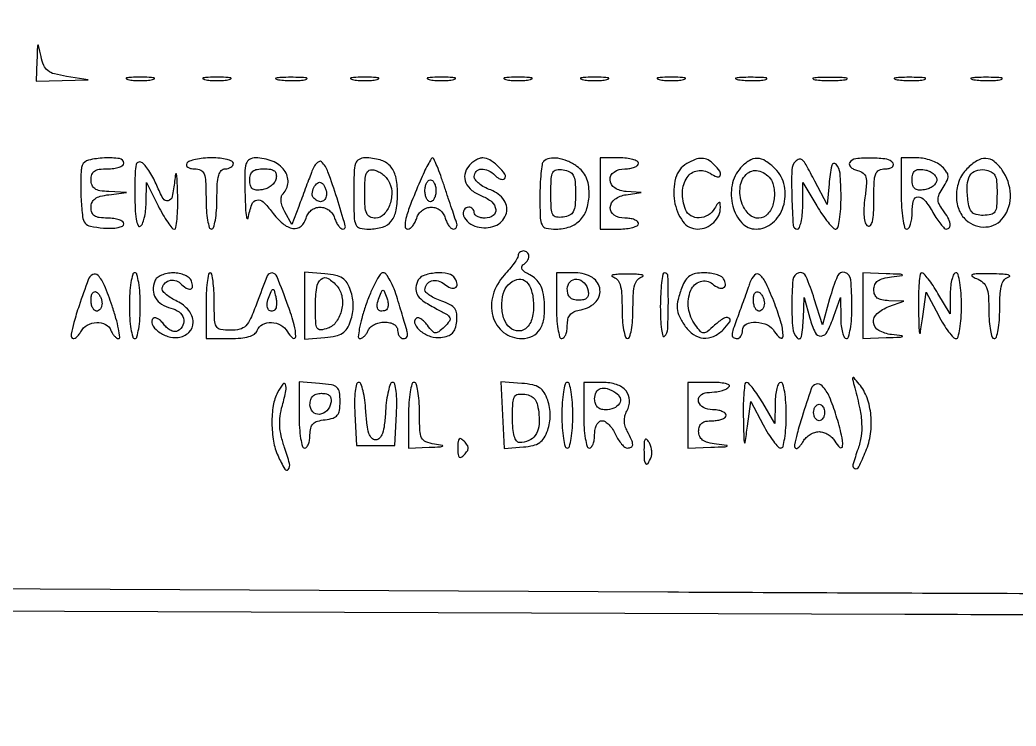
# Model space of a CAD drawing. Header units: millimetres. Extents: x 357084 to 357504, y 509210 to 509507.
# Drawn here: x 357192.44 to 357206.11, y 509429.66 to 509439.34 of the extents above; entities that cross this region are included whole.
import ezdxf

# ---------------------------------------------------------------- set-up
doc = ezdxf.new("R2010")
doc.units = ezdxf.units.MM

msp = doc.modelspace()

# ---------------------------------------------------------------- linework, layer by layer
for points in [[(357195.92, 509476.145), (357195.746, 509475.999, 0.084536), (357195.577, 509475.799, 0.134286), (357195.518, 509475.583, 0.129644), (357195.576, 509475.363, 0.07608), (357195.746, 509475.147, -0.033131), (357195.86, 509475.026, -0.069335), (357195.926, 509474.917, -0.069397), (357195.961, 509474.793, -0.033242), (357195.972, 509474.628), (357195.972, 509474.321), (357193.231, 509474.321), (357190.489, 509474.321), (357190.49, 509452.781), (357190.491, 509431.241), (357204.583, 509431.191, 0.000121), (357210.372, 509431.172, 0.000124), (357216.112, 509431.155, 0.00012), (357221.093, 509431.144, 0.000523), (357224.041, 509431.141), (357229.406, 509431.141)], [(357229.089, 509431.441), (357220.472, 509431.441, -0.000434), (357216.42, 509431.445, -0.000217), (357211.294, 509431.456, -0.000215), (357205.988, 509431.472, -0.000318), (357201.33, 509431.491), (357190.806, 509431.541), (357190.801, 509442.624, 0.000338), (357190.795, 509447.608, 0.000211), (357190.782, 509453.446, 0.000212), (357190.764, 509459.2, 0.000386)]]:
    msp.add_lwpolyline(points, format="xyb")
for points in [[(357192.676, 509438.782), (357192.668, 509438.5), (357193.024, 509438.511), (357193.381, 509438.521), (357193.081, 509438.567, -0.024462), (357192.916, 509438.6, -0.103591), (357192.826, 509438.645, -0.12875), (357192.771, 509438.716, -0.046885), (357192.733, 509438.838, 0.001805), (357192.7, 509438.991, 0.591189), (357192.691, 509438.994, 0.190728), (357192.683, 509438.976, 0.000976)], [(357193.925, 509438.522, 0.029693), (357194.002, 509438.512, 0.017887), (357194.094, 509438.509, 0.017887), (357194.186, 509438.512, 0.029693), (357194.263, 509438.522, 0.142433), (357194.287, 509438.534, 0.611425), (357194.283, 509438.545, 0.039503), (357194.215, 509438.553, 0.008087), (357194.094, 509438.555, 0.008087), (357193.973, 509438.553, 0.039503), (357193.905, 509438.545, 0.611425), (357193.902, 509438.534, 0.142433)], [(357194.977, 509438.522, 0.029693), (357195.054, 509438.512, 0.017887), (357195.146, 509438.509, 0.017887), (357195.238, 509438.512, 0.029693), (357195.315, 509438.522, 0.142433), (357195.338, 509438.534, 0.611425), (357195.335, 509438.545, 0.039503), (357195.267, 509438.553, 0.008087), (357195.146, 509438.555, 0.008087), (357195.025, 509438.553, 0.039503), (357194.957, 509438.545, 0.611425), (357194.953, 509438.534, 0.142433)], [(357195.992, 509438.521, 0.022548), (357196.083, 509438.512, 0.015659), (357196.188, 509438.509, 0.015827), (357196.288, 509438.512, 0.031163), (357196.367, 509438.522, 0.248898), (357196.381, 509438.534, 0.49082), (357196.375, 509438.545, 0.030832), (357196.294, 509438.552, 0.00738), (357196.16, 509438.554, 0.006817), (357196.025, 509438.551, 0.040183), (357195.955, 509438.544, 0.720633), (357195.954, 509438.533, 0.075924)], [(357197.004, 509438.522, 0.029693), (357197.081, 509438.512, 0.017887), (357197.173, 509438.509, 0.017887), (357197.265, 509438.512, 0.029693), (357197.342, 509438.522, 0.142433), (357197.366, 509438.534, 0.611425), (357197.362, 509438.545, 0.039503), (357197.294, 509438.553, 0.008087), (357197.173, 509438.555, 0.008087), (357197.052, 509438.553, 0.039503), (357196.984, 509438.545, 0.611425), (357196.981, 509438.534, 0.142433)], [(357198.056, 509438.522, 0.029693), (357198.133, 509438.512, 0.017887), (357198.225, 509438.509, 0.017887), (357198.317, 509438.512, 0.029693), (357198.394, 509438.522, 0.142433), (357198.417, 509438.534, 0.611425), (357198.414, 509438.545, 0.039503), (357198.346, 509438.553, 0.008087), (357198.225, 509438.555, 0.008087), (357198.104, 509438.553, 0.039503), (357198.036, 509438.545, 0.611425), (357198.032, 509438.534, 0.142433)], [(357199.107, 509438.522, 0.029693), (357199.184, 509438.512, 0.017887), (357199.276, 509438.509, 0.017887), (357199.368, 509438.512, 0.029693), (357199.445, 509438.522, 0.142433), (357199.468, 509438.534, 0.611425), (357199.465, 509438.545, 0.039503), (357199.397, 509438.553, 0.008087), (357199.276, 509438.555, 0.008087), (357199.155, 509438.553, 0.039503), (357199.087, 509438.545, 0.611425), (357199.084, 509438.534, 0.142433)], [(357200.158, 509438.522, 0.029693), (357200.235, 509438.512, 0.017887), (357200.327, 509438.509, 0.017887), (357200.419, 509438.512, 0.029693), (357200.496, 509438.522, 0.142433), (357200.52, 509438.534, 0.611425), (357200.516, 509438.545, 0.039503), (357200.448, 509438.553, 0.008087), (357200.327, 509438.555, 0.008087), (357200.206, 509438.553, 0.039503), (357200.138, 509438.545, 0.611425), (357200.135, 509438.534, 0.142433)], [(357201.21, 509438.522, 0.029693), (357201.287, 509438.512, 0.017887), (357201.379, 509438.509, 0.017887), (357201.471, 509438.512, 0.029693), (357201.548, 509438.522, 0.142433), (357201.571, 509438.534, 0.611425), (357201.568, 509438.545, 0.039503), (357201.5, 509438.553, 0.008087), (357201.379, 509438.555, 0.008087), (357201.258, 509438.553, 0.039503), (357201.19, 509438.545, 0.611425), (357201.186, 509438.534, 0.142433)], [(357202.3, 509438.521, 0.022548), (357202.391, 509438.512, 0.015659), (357202.496, 509438.509, 0.015827), (357202.596, 509438.512, 0.031163), (357202.675, 509438.522, 0.248898), (357202.69, 509438.534, 0.49082), (357202.683, 509438.545, 0.030832), (357202.603, 509438.552, 0.00738), (357202.468, 509438.554, 0.006817), (357202.333, 509438.551, 0.040183), (357202.263, 509438.544, 0.720633), (357202.262, 509438.533, 0.075924)], [(357203.35, 509438.521, 0.023547), (357203.444, 509438.512, 0.014044), (357203.556, 509438.508, 0.014044), (357203.669, 509438.512, 0.023547), (357203.763, 509438.521, 0.124239), (357203.79, 509438.533, 0.664672), (357203.787, 509438.543, 0.03126), (357203.704, 509438.551, 0.006336), (357203.556, 509438.553, 0.006336), (357203.408, 509438.551, 0.03126), (357203.325, 509438.543, 0.664672), (357203.323, 509438.533, 0.124239)], [(357204.477, 509438.521, 0.022548), (357204.569, 509438.512, 0.015659), (357204.673, 509438.509, 0.015827), (357204.774, 509438.512, 0.031163), (357204.853, 509438.522, 0.248898), (357204.867, 509438.534, 0.49082), (357204.861, 509438.545, 0.030832), (357204.78, 509438.552, 0.00738), (357204.645, 509438.554, 0.006817), (357204.511, 509438.551, 0.040183), (357204.441, 509438.544, 0.720633), (357204.44, 509438.533, 0.075924)], [(357205.529, 509438.521, 0.022548), (357205.62, 509438.512, 0.015659), (357205.725, 509438.509, 0.015827), (357205.825, 509438.512, 0.031163), (357205.904, 509438.522, 0.248898), (357205.919, 509438.534, 0.49082), (357205.913, 509438.545, 0.030832), (357205.832, 509438.552, 0.00738), (357205.697, 509438.554, 0.006817), (357205.562, 509438.551, 0.040183), (357205.492, 509438.544, 0.720633), (357205.491, 509438.533, 0.075924)], [(357193.299, 509437.345, 0.070665), (357193.285, 509437.284, 0.012314), (357193.278, 509437.165, 0.013157), (357193.277, 509437.024, 0.011459), (357193.283, 509436.876, 0.012283), (357193.303, 509436.64, 0.138837), (357193.339, 509436.554, 0.183182), (357193.41, 509436.51, 0.024776), (357193.588, 509436.487, 0.024401), (357193.699, 509436.483, 0.045629), (357193.789, 509436.493, 0.063099), (357193.85, 509436.513, 0.287917), (357193.869, 509436.543, 0.245934), (357193.853, 509436.574, 0.066712), (357193.803, 509436.599, 0.051413), (357193.73, 509436.617, 0.033582), (357193.644, 509436.623, -0.030909), (357193.532, 509436.63, -0.112886), (357193.466, 509436.654, -0.16354), (357193.431, 509436.698, -0.087507), (357193.419, 509436.768, -0.100783), (357193.433, 509436.838, -0.1371), (357193.473, 509436.888, -0.094495), (357193.546, 509436.922, -0.030931), (357193.663, 509436.944), (357193.907, 509436.974), (357193.663, 509436.986, -0.028006), (357193.54, 509436.999, -0.10675), (357193.469, 509437.027, -0.159285), (357193.432, 509437.075, -0.088322), (357193.419, 509437.148, -0.081208), (357193.431, 509437.222, -0.166173), (357193.465, 509437.267, -0.116834), (357193.531, 509437.292, -0.030703), (357193.644, 509437.299, 0.031626), (357193.73, 509437.304, 0.048861), (357193.803, 509437.321, 0.06271), (357193.853, 509437.345, 0.254951), (357193.869, 509437.374, 0.376772), (357193.811, 509437.439, 0.044813), (357193.601, 509437.448, 0.042719), (357193.383, 509437.418, 0.251082)], [(357194.019, 509436.965, 0.010888), (357194.024, 509436.756, 0.029985), (357194.039, 509436.608, 0.048979), (357194.063, 509436.521, 0.472357), (357194.094, 509436.51, 0.162631), (357194.124, 509436.545, 0.032685), (357194.149, 509436.624, 0.031389), (357194.167, 509436.724, 0.024838), (357194.174, 509436.834), (357194.179, 509437.111), (357194.339, 509436.792, 0.014092), (357194.405, 509436.669, 0.020744), (357194.47, 509436.566, 0.016822), (357194.528, 509436.488, 0.228523), (357194.56, 509436.472, 0.367797), (357194.583, 509436.492, 0.01495), (357194.599, 509436.61, 0.019978), (357194.608, 509436.762, 0.012056), (357194.607, 509436.942, 0.00331), (357194.6, 509437.15, 0.045124), (357194.591, 509437.225, 0.816098), (357194.579, 509437.225, 0.019739), (357194.565, 509437.13, -0.025183), (357194.532, 509436.918, -0.290248), (357194.476, 509436.86, -0.336004), (357194.408, 509436.89, -0.02936), (357194.321, 509437.071, 0.023018), (357194.278, 509437.162, 0.020408), (357194.225, 509437.254, 0.020908), (357194.17, 509437.332, 0.057081), (357194.124, 509437.38, 0.237633), (357194.073, 509437.392, 0.277688), (357194.039, 509437.358, 0.055684), (357194.023, 509437.24, 0.006084)], [(357194.733, 509437.374, 0.202618), (357194.728, 509437.345, 0.181468), (357194.745, 509437.321, 0.104212), (357194.785, 509437.304, 0.047867), (357194.841, 509437.299, -0.110639), (357194.923, 509437.28, -0.195385), (357194.97, 509437.23, -0.080115), (357194.991, 509437.124, -0.00961), (357194.996, 509436.885, 0.017105), (357195.001, 509436.727, 0.027868), (357195.018, 509436.594, 0.026982), (357195.041, 509436.494, 0.332234), (357195.071, 509436.472, 0.332234), (357195.1, 509436.494, 0.026982), (357195.124, 509436.594, 0.027868), (357195.14, 509436.727, 0.017105), (357195.146, 509436.885, -0.01212), (357195.151, 509437.092, -0.054498), (357195.17, 509437.211, -0.118311), (357195.205, 509437.275, -0.211442), (357195.258, 509437.299, 0.064853), (357195.301, 509437.304, 0.082425), (357195.338, 509437.321, 0.098894), (357195.362, 509437.345, 0.148195), (357195.371, 509437.374, 0.293924), (357195.352, 509437.403, 0.044731), (357195.284, 509437.427, 0.038191), (357195.188, 509437.443, 0.023957), (357195.075, 509437.449, 0.023552), (357194.958, 509437.443, 0.030444), (357194.852, 509437.427, 0.031293), (357194.769, 509437.403, 0.17067)], [(357195.531, 509436.942, 0.00664), (357195.538, 509436.758, 0.022499), (357195.549, 509436.639, 0.208217), (357195.562, 509436.617, 0.548328), (357195.575, 509436.623, -0.038), (357195.624, 509436.809, -0.254003), (357195.691, 509436.871, -0.261177), (357195.779, 509436.847, -0.039687), (357195.903, 509436.705, 0.054853), (357196.048, 509436.548, 0.135783), (357196.188, 509436.482, 0.222582), (357196.299, 509436.511, 0.154745), (357196.369, 509436.623, -0.081569), (357196.396, 509436.682, -0.081232), (357196.44, 509436.731, -0.081881), (357196.497, 509436.762, -0.084816), (357196.56, 509436.773, -0.087347), (357196.623, 509436.762, -0.07414), (357196.683, 509436.73, -0.073283), (357196.731, 509436.681, -0.081765), (357196.76, 509436.623, 0.037418), (357196.783, 509436.565, 0.047757), (357196.813, 509436.517, 0.055735), (357196.845, 509436.483, 0.176879), (357196.874, 509436.472, 0.498766), (357196.907, 509436.517, 0.006779), (357196.793, 509436.895, 0.011316), (357196.669, 509437.258, 0.10872), (357196.582, 509437.395, 0.292248), (357196.552, 509437.401, 0.115318), (357196.515, 509437.377, 0.066837), (357196.475, 509437.323, 0.034375), (357196.441, 509437.246, -0.000555), (357196.404, 509437.148, -0.000282), (357196.358, 509437.024, -0.00028), (357196.31, 509436.896, -0.00042), (357196.268, 509436.784), (357196.173, 509436.533), (357196.077, 509436.709, -0.037016), (357196.042, 509436.787, -0.061409), (357196.026, 509436.857, -0.079017), (357196.03, 509436.915, -0.14144), (357196.052, 509436.957, 0.182773), (357196.121, 509437.113, 0.177982), (357196.07, 509437.278, 0.134094), (357195.905, 509437.404, 0.096625), (357195.676, 509437.449, 0.126767), (357195.593, 509437.427, 0.199585), (357195.547, 509437.37, 0.068226), (357195.529, 509437.246, 0.006532)], [(357197.023, 509436.961, 0.005977), (357197.027, 509436.64, 0.096003), (357197.05, 509436.535, 0.237989), (357197.107, 509436.487, 0.057433), (357197.233, 509436.472, 0.074811), (357197.418, 509436.5, 0.153578), (357197.538, 509436.583, 0.124683), (357197.604, 509436.732, 0.041621), (357197.624, 509436.973, 0.057824), (357197.598, 509437.192, 0.131168), (357197.52, 509437.338, 0.138198), (357197.383, 509437.421, 0.067289), (357197.178, 509437.449, 0.124953), (357197.095, 509437.427, 0.193837), (357197.048, 509437.371, 0.069804), (357197.027, 509437.25, 0.007237)], [(357197.932, 509437.13, 0.006967), (357197.801, 509436.81, 0.031417), (357197.739, 509436.619, 0.06929), (357197.726, 509436.509, 0.406716), (357197.764, 509436.472, 0.162178), (357197.796, 509436.483, 0.060682), (357197.831, 509436.517, 0.051981), (357197.863, 509436.565, 0.042572), (357197.887, 509436.623, -0.081765), (357197.916, 509436.681, -0.073283), (357197.964, 509436.73, -0.07414), (357198.024, 509436.762, -0.087347), (357198.087, 509436.773, -0.084816), (357198.15, 509436.762, -0.081881), (357198.207, 509436.731, -0.081232), (357198.251, 509436.682, -0.081569), (357198.278, 509436.623, 0.043617), (357198.299, 509436.565, 0.054461), (357198.328, 509436.517, 0.064564), (357198.36, 509436.483, 0.167833), (357198.392, 509436.472, 0.144368), (357198.417, 509436.48, 0.150349), (357198.434, 509436.5, 0.11793), (357198.439, 509436.53, 0.071212), (357198.431, 509436.566, -0.006425), (357198.411, 509436.624, -0.000812), (357198.369, 509436.748, -0.000953), (357198.319, 509436.897, -0.000792), (357198.267, 509437.054, 0.007326), (357198.215, 509437.206, 0.011708), (357198.166, 509437.333, 0.005617), (357198.121, 509437.437, 0.296933), (357198.103, 509437.449, 0.268715), (357198.085, 509437.438, 0.007322), (357198.039, 509437.355, 0.01326), (357197.987, 509437.252, 0.008468)], [(357198.601, 509437.337, 0.125206), (357198.547, 509437.223, 0.155088), (357198.56, 509437.107, 0.12651), (357198.643, 509437.003, 0.070906), (357198.786, 509436.924, -0.090587), (357198.916, 509436.845, -0.180878), (357198.971, 509436.741, -0.277781), (357198.935, 509436.657, -0.155573), (357198.825, 509436.623, -0.048028), (357198.768, 509436.628, -0.068025), (357198.719, 509436.645, -0.088204), (357198.687, 509436.669, -0.191087), (357198.675, 509436.698, 0.099038), (357198.669, 509436.726, 0.097945), (357198.653, 509436.751, 0.097945), (357198.629, 509436.767, 0.099038), (357198.6, 509436.773, 0.269354), (357198.535, 509436.735, 0.23334), (357198.53, 509436.655, 0.123368), (357198.602, 509436.559, 0.109258), (357198.714, 509436.503, 0.150875), (357198.958, 509436.516, 0.219513), (357199.108, 509436.666, 0.239214), (357199.085, 509436.866, 0.163826), (357198.901, 509437.009, -0.038986), (357198.814, 509437.047, -0.048318), (357198.741, 509437.096, -0.055992), (357198.691, 509437.147, -0.167193), (357198.675, 509437.193, -0.192125), (357198.703, 509437.263, -0.190705), (357198.772, 509437.295, -0.129496), (357198.867, 509437.276, -0.082199), (357198.959, 509437.21, 0.045723), (357198.996, 509437.179, 0.065644), (357199.035, 509437.159, 0.085674), (357199.068, 509437.154, 0.198541), (357199.091, 509437.163, 0.361358), (357199.096, 509437.224, 0.051691), (357199.008, 509437.328, 0.049467), (357198.89, 509437.42, 0.142166), (357198.792, 509437.449, 0.089557), (357198.747, 509437.441, 0.043118), (357198.695, 509437.416, 0.040905), (357198.644, 509437.38, 0.046259)], [(357199.626, 509437.399, 0.161051), (357199.607, 509437.359, 0.011119), (357199.591, 509437.235, 0.014928), (357199.58, 509437.082, 0.010625), (357199.576, 509436.911, 0.007185), (357199.58, 509436.624, 0.10957), (357199.605, 509436.529, 0.234203), (357199.663, 509436.485, 0.046356), (357199.796, 509436.472, 0.085219), (357199.989, 509436.505, 0.120719), (357200.133, 509436.6, 0.115196), (357200.222, 509436.755, 0.072986), (357200.252, 509436.962, 0.040604), (357200.242, 509437.083, 0.065421), (357200.212, 509437.182, 0.072017), (357200.161, 509437.264, 0.062224), (357200.085, 509437.332, 0.050256), (357199.954, 509437.405, 0.066479), (357199.822, 509437.443, 0.080936), (357199.708, 509437.441, 0.152923)], [(357200.402, 509436.961), (357200.402, 509436.472), (357200.665, 509436.472, 0.027026), (357200.766, 509436.478, 0.042582), (357200.851, 509436.495, 0.052312), (357200.911, 509436.519, 0.277684), (357200.928, 509436.548, 0.226478), (357200.914, 509436.576, 0.074992), (357200.873, 509436.601, 0.057076), (357200.812, 509436.617, 0.038131), (357200.74, 509436.623, -0.140518), (357200.595, 509436.664, -0.27425), (357200.542, 509436.768, -0.22705), (357200.605, 509436.882, -0.117815), (357200.759, 509436.944), (357200.966, 509436.976), (357200.759, 509436.987, -0.129317), (357200.604, 509437.037, -0.239895), (357200.538, 509437.148, -0.271961), (357200.593, 509437.255, -0.143169), (357200.74, 509437.299, 0.038131), (357200.812, 509437.304, 0.057076), (357200.873, 509437.321, 0.074992), (357200.914, 509437.345, 0.226478), (357200.928, 509437.374, 0.277684), (357200.911, 509437.403, 0.052312), (357200.851, 509437.427, 0.042582), (357200.766, 509437.443, 0.027026), (357200.665, 509437.449), (357200.402, 509437.449)], [(357201.591, 509437.371, 0.197877), (357201.438, 509437.17, 0.107006), (357201.422, 509436.854, 0.115225), (357201.538, 509436.576, 0.241194), (357201.741, 509436.472, 0.099509), (357201.857, 509436.496, 0.091353), (357201.96, 509436.563, 0.094085), (357202.029, 509436.66, 0.114002), (357202.052, 509436.769, 0.02108), (357202.049, 509436.829, 0.439142), (357202.036, 509436.838, 0.207524), (357202.016, 509436.825, 0.009158), (357201.973, 509436.754, -0.126242), (357201.883, 509436.663, -0.128048), (357201.761, 509436.627, -0.142699), (357201.646, 509436.656, -0.168845), (357201.574, 509436.741, -0.095375), (357201.532, 509436.981, -0.146493), (357201.595, 509437.181, -0.206219), (357201.737, 509437.272, -0.181916), (357201.91, 509437.237, 0.051478), (357202.008, 509437.189, 0.395186), (357202.05, 509437.208, 0.26776), (357202.044, 509437.265, 0.039226), (357201.964, 509437.359, 0.071261), (357201.883, 509437.42, 0.11752), (357201.801, 509437.442, 0.099518), (357201.707, 509437.426, 0.041109)], [(357202.329, 509437.311, 0.138885), (357202.212, 509437.076, 0.108198), (357202.221, 509436.788, 0.123793), (357202.345, 509436.559, 0.210679), (357202.541, 509436.472, 0.18079), (357202.768, 509436.557, 0.137236), (357202.915, 509436.781, 0.127256), (357202.931, 509437.063, 0.148304), (357202.805, 509437.299, 0.052883), (357202.673, 509437.405, 0.137629), (357202.557, 509437.441, 0.149868), (357202.446, 509437.41, 0.066893)], [(357203.081, 509437.399, 0.193173), (357203.031, 509437.283, 0.012283), (357203.032, 509436.905, 0.009829), (357203.05, 509436.525, 0.394915), (357203.106, 509436.472, 0.303081), (357203.135, 509436.492, 0.04014), (357203.159, 509436.566, 0.03557), (357203.176, 509436.669, 0.022191), (357203.182, 509436.792), (357203.182, 509437.111), (357203.374, 509436.792, 0.015225), (357203.452, 509436.669, 0.021695), (357203.53, 509436.566, 0.01856), (357203.598, 509436.488, 0.205045), (357203.636, 509436.472, 0.345417), (357203.664, 509436.494, 0.02113), (357203.686, 509436.605, 0.024216), (357203.702, 509436.75, 0.014776), (357203.707, 509436.923, 0.019362), (357203.694, 509437.239, 0.175356), (357203.638, 509437.362, 0.600894), (357203.579, 509437.345, 0.030736), (357203.542, 509437.092), (357203.519, 509436.81), (357203.348, 509437.13, 0.004087), (357203.227, 509437.353, 0.069004), (357203.176, 509437.42, 0.282172), (357203.133, 509437.431, 0.118945)], [(357203.825, 509437.382, 0.216585), (357203.821, 509437.354, 0.124745), (357203.839, 509437.324, 0.082527), (357203.878, 509437.296, 0.047449), (357203.932, 509437.277, -0.089747), (357204.009, 509437.241, -0.173834), (357204.047, 509437.186, -0.088226), (357204.056, 509437.092, -0.01319), (357204.035, 509436.903, 0.019404), (357204.021, 509436.757, 0.039141), (357204.023, 509436.641, 0.051349), (357204.04, 509436.558, 0.180455), (357204.073, 509436.515, 0.376229), (357204.11, 509436.522, 0.115324), (357204.137, 509436.577, 0.044879), (357204.153, 509436.692, 0.01158), (357204.157, 509436.881, -0.009435), (357204.162, 509437.123, -0.079413), (357204.183, 509437.229, -0.19537), (357204.229, 509437.28, -0.111537), (357204.312, 509437.299, 0.047867), (357204.368, 509437.304, 0.104212), (357204.407, 509437.321, 0.181468), (357204.424, 509437.345, 0.202618), (357204.42, 509437.374, 0.221556), (357204.334, 509437.43, 0.032699), (357204.122, 509437.447, 0.03252), (357203.909, 509437.436, 0.229276)], [(357204.533, 509436.961, 0.013867), (357204.538, 509436.77, 0.024301), (357204.554, 509436.613, 0.022017), (357204.578, 509436.496, 0.345347), (357204.608, 509436.472, 0.254951), (357204.637, 509436.488, 0.06271), (357204.661, 509436.539, 0.048861), (357204.677, 509436.611, 0.031626), (357204.683, 509436.698, -0.056221), (357204.702, 509436.864, -0.349378), (357204.764, 509436.914, -0.232793), (357204.854, 509436.87, -0.035077), (357204.968, 509436.698, 0.01755), (357205.021, 509436.612, 0.024503), (357205.075, 509436.539, 0.02252), (357205.123, 509436.485, 0.199272), (357205.152, 509436.473, 0.252955), (357205.193, 509436.495, 0.194382), (357205.204, 509436.545, 0.0838), (357205.174, 509436.629, 0.029308), (357205.104, 509436.736, -0.039058), (357205.053, 509436.819, -0.12193), (357205.038, 509436.883, -0.112362), (357205.054, 509436.949, -0.030601), (357205.107, 509437.043, 0.027529), (357205.163, 509437.138, 0.130319), (357205.176, 509437.199, 0.146992), (357205.156, 509437.255, 0.03832), (357205.094, 509437.328, 0.072451), (357205.031, 509437.374, 0.038739), (357204.943, 509437.413, 0.03758), (357204.846, 509437.44, 0.047779), (357204.753, 509437.449), (357204.533, 509437.449)], [(357205.434, 509437.299, 0.103409), (357205.328, 509437.137, 0.088959), (357205.289, 509436.939, 0.092066), (357205.321, 509436.745, 0.122185), (357205.421, 509436.597, 0.201493), (357205.694, 509436.501, 0.224585), (357205.937, 509436.634, 0.170204), (357206.031, 509436.949, 0.141948), (357205.918, 509437.282, 0.071653), (357205.808, 509437.399, 0.161159), (357205.695, 509437.441, 0.148358), (357205.572, 509437.408, 0.05776)], [(357195.958, 509437.167, -0.107272), (357195.936, 509437.115, -0.069535), (357195.891, 509437.067, -0.065066), (357195.831, 509437.031, -0.069036), (357195.765, 509437.012, -0.046977), (357195.683, 509437.008, -0.155535), (357195.633, 509437.026, -0.169909), (357195.605, 509437.069, -0.058652), (357195.596, 509437.143, -0.070751), (357195.607, 509437.217, -0.153935), (357195.638, 509437.265, -0.127862), (357195.696, 509437.291, -0.042182), (357195.79, 509437.299, -0.035475), (357195.881, 509437.292, -0.131095), (357195.934, 509437.269, -0.187968), (357195.958, 509437.229, -0.088399)], [(357197.495, 509437.141, -0.129854), (357197.543, 509436.99, -0.092297), (357197.518, 509436.813, -0.103794), (357197.436, 509436.673, -0.211671), (357197.322, 509436.623, -0.106104), (357197.245, 509436.639, -0.186935), (357197.2, 509436.685, -0.088794), (357197.178, 509436.777, -0.013628), (357197.173, 509436.966, -0.013086), (357197.178, 509437.146, -0.079293), (357197.198, 509437.237, -0.196517), (357197.236, 509437.278, -0.156277), (357197.297, 509437.285, -0.06752), (357197.349, 509437.267, -0.040807), (357197.406, 509437.233, -0.040163), (357197.458, 509437.189, -0.055346)], [(357200.064, 509436.961, -0.019116), (357200.058, 509436.797, -0.101285), (357200.034, 509436.711, -0.164128), (357199.984, 509436.663, -0.074836), (357199.896, 509436.636, -0.071445), (357199.802, 509436.636, -0.241106), (357199.753, 509436.671, -0.10971), (357199.731, 509436.753, -0.010782), (357199.727, 509436.961, -0.010782), (357199.731, 509437.168, -0.10971), (357199.753, 509437.25, -0.241106), (357199.802, 509437.285, -0.071445), (357199.896, 509437.285, -0.074836), (357199.984, 509437.259, -0.164128), (357200.034, 509437.211, -0.101285), (357200.058, 509437.125, -0.019116)], [(357202.752, 509437.141, -0.081642), (357202.778, 509437.081, -0.039195), (357202.791, 509436.998, -0.037502), (357202.791, 509436.907, -0.043868), (357202.778, 509436.822, -0.121664), (357202.7, 509436.677, -0.209178), (357202.578, 509436.621, -0.197802), (357202.448, 509436.672, -0.110989), (357202.353, 509436.815, -0.122944), (357202.324, 509437.057, -0.19235), (357202.424, 509437.237, -0.259851), (357202.593, 509437.267, -0.170788)], [(357205.021, 509437.148, -0.139711), (357205.008, 509437.103, -0.08408), (357204.971, 509437.062, -0.072525), (357204.916, 509437.029, -0.062417), (357204.852, 509437.012, -0.046777), (357204.769, 509437.008, -0.159873), (357204.719, 509437.027, -0.16992), (357204.691, 509437.071, -0.054436), (357204.683, 509437.148, -0.054436), (357204.691, 509437.226, -0.16992), (357204.719, 509437.27, -0.159873), (357204.769, 509437.289, -0.046777), (357204.852, 509437.285, -0.062417), (357204.916, 509437.267, -0.072525), (357204.971, 509437.235, -0.08408), (357205.008, 509437.193, -0.139711)], [(357205.847, 509436.961, -0.016149), (357205.841, 509436.786, -0.124134), (357205.816, 509436.709, -0.201266), (357205.763, 509436.672, -0.05449), (357205.659, 509436.66, -0.052962), (357205.563, 509436.67, -0.144875), (357205.504, 509436.703, -0.129501), (357205.468, 509436.765, -0.038644), (357205.447, 509436.873, -0.038168), (357205.439, 509437.075, -0.11846), (357205.476, 509437.206, -0.183194), (357205.556, 509437.273, -0.119789), (357205.678, 509437.285, -0.0745), (357205.766, 509437.259, -0.164283), (357205.816, 509437.211, -0.101485), (357205.841, 509437.125, -0.019107)], [(357196.648, 509436.956, -0.10924), (357196.633, 509436.89, -0.197274), (357196.593, 509436.853, -0.1881), (357196.537, 509436.854, -0.099868), (357196.478, 509436.893, -0.210351), (357196.453, 509436.956, -0.101767), (357196.475, 509437.043, -0.122354), (357196.525, 509437.104, -0.305994), (357196.58, 509437.106, -0.096533), (357196.606, 509437.082, -0.052635), (357196.628, 509437.045, -0.049696), (357196.643, 509437.001, -0.055887)], [(357198.15, 509436.998, -0.048028), (357198.144, 509436.941, -0.068025), (357198.127, 509436.892, -0.088204), (357198.103, 509436.859, -0.191087), (357198.074, 509436.848, -0.191087), (357198.046, 509436.859, -0.088204), (357198.021, 509436.892, -0.068025), (357198.005, 509436.941, -0.048028), (357197.999, 509436.998, -0.048028), (357198.005, 509437.056, -0.068025), (357198.021, 509437.104, -0.088204), (357198.046, 509437.137, -0.191087), (357198.074, 509437.148, -0.191087), (357198.103, 509437.137, -0.088204), (357198.127, 509437.104, -0.068025), (357198.144, 509437.056, -0.048028)], [(357199.276, 509436.108, -0.137331), (357199.266, 509436.072, -0.016863), (357199.221, 509436.003, -0.018929), (357199.16, 509435.924, -0.014588), (357199.088, 509435.841, 0.115838), (357198.933, 509435.569, 0.139879), (357198.931, 509435.276, 0.16282), (357199.079, 509435.055, 0.165329), (357199.329, 509434.971, 0.116326), (357199.475, 509435.005, 0.139564), (357199.578, 509435.099, 0.107746), (357199.633, 509435.256, 0.051603), (357199.638, 509435.47, 0.031852), (357199.617, 509435.61, 0.070483), (357199.58, 509435.711, 0.085853), (357199.522, 509435.786, 0.069233), (357199.438, 509435.843, -0.032986), (357199.371, 509435.882, -0.095261), (357199.333, 509435.92, -0.198731), (357199.326, 509435.953, -0.210864), (357199.344, 509435.98, 0.101334), (357199.402, 509436.034, 0.145681), (357199.424, 509436.1, 0.211196), (357199.403, 509436.151, 0.195655), (357199.351, 509436.172, 0.084057), (357199.322, 509436.167, 0.093107), (357199.298, 509436.153, 0.100505), (357199.282, 509436.132, 0.116351)], [(357193.944, 509435.421, 0.015416), (357193.95, 509435.247, 0.025878), (357193.966, 509435.102, 0.024068), (357193.99, 509434.993, 0.339565), (357194.019, 509434.971, 0.339565), (357194.049, 509434.993, 0.024068), (357194.072, 509435.102, 0.025878), (357194.089, 509435.247, 0.015416), (357194.094, 509435.421, 0.015416), (357194.089, 509435.595, 0.025878), (357194.072, 509435.74, 0.024068), (357194.049, 509435.849, 0.339565), (357194.019, 509435.872, 0.339565), (357193.99, 509435.849, 0.024068), (357193.966, 509435.74, 0.025878), (357193.95, 509435.595, 0.015416)], [(357194.293, 509435.759, 0.097657), (357194.271, 509435.636, 0.1292), (357194.302, 509435.528, 0.120152), (357194.386, 509435.443, 0.077565), (357194.513, 509435.389, -0.097855), (357194.627, 509435.335, -0.160723), (357194.688, 509435.249, -0.191715), (357194.68, 509435.155, -0.140114), (357194.609, 509435.076, -0.157669), (357194.568, 509435.066, -0.087752), (357194.518, 509435.079, -0.07236), (357194.467, 509435.112, -0.057169), (357194.422, 509435.16, 0.038622), (357194.38, 509435.209, 0.062856), (357194.336, 509435.243, 0.089578), (357194.299, 509435.257, 0.245235), (357194.272, 509435.248, 0.317468), (357194.258, 509435.167, 0.118115), (357194.335, 509435.073, 0.084708), (357194.472, 509435, 0.108927), (357194.614, 509434.986, 0.164398), (357194.762, 509435.056, 0.210072), (357194.819, 509435.194, 0.166262), (357194.759, 509435.357, 0.11042), (357194.601, 509435.481, -0.024436), (357194.522, 509435.523, -0.032778), (357194.455, 509435.57, -0.034396), (357194.407, 509435.614, -0.191682), (357194.395, 509435.646, -0.169417), (357194.42, 509435.718, -0.143944), (357194.486, 509435.764, -0.135175), (357194.57, 509435.769, -0.144904), (357194.642, 509435.73, 0.047002), (357194.723, 509435.663, 0.198035), (357194.783, 509435.65, 0.360982), (357194.811, 509435.684, 0.092011), (357194.797, 509435.759, 0.133279), (357194.766, 509435.803, 0.06376), (357194.706, 509435.839, 0.055896), (357194.629, 509435.863, 0.049127), (357194.545, 509435.872, 0.049127), (357194.461, 509435.863, 0.055896), (357194.384, 509435.839, 0.06376), (357194.324, 509435.803, 0.133279)], [(357194.996, 509435.421), (357194.996, 509434.971), (357195.325, 509434.971, 0.021796), (357195.475, 509434.977, 0.051552), (357195.585, 509434.998, 0.0754), (357195.659, 509435.033, 0.153735), (357195.699, 509435.083, -0.184276), (357195.772, 509435.165, -0.13055), (357195.894, 509435.192, -0.11809), (357196.023, 509435.155, -0.137509), (357196.113, 509435.065, 0.098772), (357196.187, 509434.978, 0.61531), (357196.226, 509434.997, 0.076433), (357196.206, 509435.16, 0.019118), (357196.124, 509435.417, 0.005992), (357195.971, 509435.819, 0.282565), (357195.904, 509435.87, 0.331578), (357195.837, 509435.829, 0.007364), (357195.693, 509435.458, -0.014665), (357195.607, 509435.244, -0.088943), (357195.54, 509435.145, -0.142579), (357195.458, 509435.099, -0.059399), (357195.331, 509435.084, -0.041254), (357195.196, 509435.095, -0.226076), (357195.138, 509435.136, -0.120346), (357195.113, 509435.224, -0.008853), (357195.108, 509435.478, 0.01343), (357195.104, 509435.629, 0.022088), (357195.092, 509435.756, 0.017924), (357195.074, 509435.854, 0.353572), (357195.052, 509435.872, 0.361604), (357195.03, 509435.853, 0.014055), (357195.012, 509435.739, 0.019348), (357195, 509435.594, 0.011735)], [(357196.347, 509435.421), (357196.347, 509434.961), (357196.628, 509434.985, 0.029675), (357196.775, 509435.006, 0.094331), (357196.867, 509435.044, 0.112443), (357196.93, 509435.108, 0.052242), (357196.98, 509435.215, 0.042791), (357197.006, 509435.316, 0.041327), (357197.015, 509435.421, 0.041327), (357197.006, 509435.526, 0.042791), (357196.98, 509435.628, 0.052242), (357196.93, 509435.734, 0.112443), (357196.867, 509435.799, 0.094331), (357196.775, 509435.836, 0.029675), (357196.628, 509435.857), (357196.347, 509435.881)], [(357197.185, 509435.421, 0.013603), (357197.132, 509435.248, 0.02409), (357197.099, 509435.103, 0.02277), (357197.085, 509434.993, 0.438997), (357197.105, 509434.971, 0.130716), (357197.136, 509434.979, 0.06305), (357197.169, 509435.004, 0.056096), (357197.199, 509435.04, 0.052161), (357197.221, 509435.083, -0.119725), (357197.251, 509435.126, -0.065064), (357197.305, 509435.163, -0.059009), (357197.372, 509435.187, -0.058092), (357197.444, 509435.196, -0.05124), (357197.518, 509435.188, -0.089017), (357197.575, 509435.165, -0.115825), (357197.611, 509435.129, -0.138282), (357197.624, 509435.083, 0.069846), (357197.63, 509435.04, 0.085748), (357197.648, 509435.004, 0.100098), (357197.674, 509434.979, 0.138539), (357197.704, 509434.971, 0.12779), (357197.733, 509434.978, 0.138856), (357197.753, 509434.998, 0.119705), (357197.762, 509435.029, 0.081218), (357197.757, 509435.064, -0.000374), (357197.74, 509435.12, -0.000053), (357197.706, 509435.235, -0.000061), (357197.666, 509435.372, -0.000052), (357197.623, 509435.515, 0.021782), (357197.576, 509435.652, 0.031755), (357197.522, 509435.767, 0.03272), (357197.469, 509435.851, 0.238846), (357197.427, 509435.872, 0.251866), (357197.384, 509435.848, 0.022604), (357197.319, 509435.739, 0.025133), (357197.25, 509435.594, 0.016818)], [(357197.895, 509435.752, 0.093036), (357197.875, 509435.645, 0.155381), (357197.903, 509435.559, 0.095932), (357197.99, 509435.476, 0.022436), (357198.164, 509435.376, -0.012655), (357198.302, 509435.3, -0.161836), (357198.34, 509435.257, -0.268397), (357198.335, 509435.21, -0.036334), (357198.267, 509435.133, -0.023893), (357198.188, 509435.063, -0.194336), (357198.143, 509435.049, -0.191112), (357198.101, 509435.07, -0.023004), (357198.033, 509435.153, 0.036442), (357197.988, 509435.205, 0.05953), (357197.943, 509435.241, 0.084319), (357197.904, 509435.256, 0.254873), (357197.877, 509435.248, 0.317468), (357197.863, 509435.167, 0.118115), (357197.939, 509435.073, 0.084708), (357198.077, 509435, 0.108927), (357198.218, 509434.986, 0.053167), (357198.313, 509435.007, 0.116664), (357198.375, 509435.046, 0.11517), (357198.414, 509435.109, 0.051049), (357198.435, 509435.206, 0.052347), (357198.436, 509435.311, 0.137253), (357198.41, 509435.381, 0.116815), (357198.347, 509435.433, 0.03271), (357198.229, 509435.484, -0.027129), (357198.141, 509435.52, -0.037239), (357198.067, 509435.562, -0.041038), (357198.014, 509435.604, -0.206337), (357197.999, 509435.638, -0.157736), (357198.025, 509435.716, -0.1659), (357198.09, 509435.762, -0.140304), (357198.18, 509435.763, -0.106031), (357198.267, 509435.717, 0.0747), (357198.351, 509435.667, 0.218235), (357198.417, 509435.669, 0.315081), (357198.442, 509435.716, 0.110053), (357198.415, 509435.792, 0.206514), (357198.319, 509435.859, 0.069604), (357198.145, 509435.87, 0.069968), (357197.976, 509435.833, 0.215659)], [(357199.802, 509435.421, 0.015416), (357199.807, 509435.247, 0.025878), (357199.824, 509435.102, 0.024068), (357199.847, 509434.993, 0.339565), (357199.877, 509434.971, 0.221993), (357199.905, 509434.984, 0.076815), (357199.93, 509435.024, 0.058415), (357199.946, 509435.083, 0.039255), (357199.952, 509435.153, -0.054765), (357199.961, 509435.238, -0.111518), (357199.99, 509435.298, -0.12044), (357200.04, 509435.338, -0.070259), (357200.113, 509435.36, 0.143071), (357200.328, 509435.459, 0.240701), (357200.4, 509435.639, 0.235332), (357200.297, 509435.806, 0.139937), (357200.067, 509435.872), (357199.802, 509435.872)], [(357201.228, 509435.409, 0.010988), (357201.232, 509435.235, 0.021891), (357201.244, 509435.097, 0.026556), (357201.262, 509435.006, 0.585412), (357201.283, 509435, 0.186986), (357201.329, 509435.105, 0.010861), (357201.338, 509435.463, 0.008414), (357201.333, 509435.825, 0.404919), (357201.285, 509435.872, 0.364163), (357201.262, 509435.853, 0.013387), (357201.245, 509435.736, 0.018845), (357201.233, 509435.586, 0.011417)], [(357201.527, 509435.679, 0.026609), (357201.471, 509435.505, 0.08454), (357201.46, 509435.383, 0.09448), (357201.491, 509435.272, 0.03846), (357201.571, 509435.137, 0.090788), (357201.685, 509435.025, 0.128357), (357201.818, 509434.977, 0.128325), (357201.958, 509435.001, 0.090718), (357202.09, 509435.092, 0.045869), (357202.181, 509435.201, 0.451583), (357202.168, 509435.252, 0.27156), (357202.096, 509435.248, 0.037785), (357201.973, 509435.153, -0.013971), (357201.87, 509435.065, -0.173822), (357201.822, 509435.048, -0.213523), (357201.78, 509435.067, -0.022315), (357201.71, 509435.155, -0.123395), (357201.615, 509435.389, -0.13396), (357201.646, 509435.633, -0.223211), (357201.777, 509435.753, -0.253395), (357201.944, 509435.72, 0.072106), (357202.029, 509435.668, 0.214819), (357202.096, 509435.669, 0.321432), (357202.122, 509435.715, 0.11013), (357202.095, 509435.792, 0.141776), (357202.061, 509435.822, 0.041956), (357201.995, 509435.848, 0.038408), (357201.912, 509435.866, 0.033161), (357201.823, 509435.872, 0.044403), (357201.711, 509435.862, 0.100208), (357201.632, 509435.831, 0.105426), (357201.574, 509435.772, 0.052631)], [(357203.031, 509435.421, 0.022696), (357203.045, 509435.111, 0.168156), (357203.105, 509434.979, 0.618887), (357203.165, 509434.997, 0.033509), (357203.19, 509435.252), (357203.2, 509435.534), (357203.279, 509435.25, 0.040274), (357203.352, 509435.052, 0.313759), (357203.433, 509435.005, 0.262662), (357203.518, 509435.062, 0.03223), (357203.609, 509435.277), (357203.698, 509435.534), (357203.702, 509435.252, 0.025181), (357203.709, 509435.144, 0.039733), (357203.727, 509435.053, 0.047226), (357203.752, 509434.989, 0.284156), (357203.782, 509434.971, 0.339565), (357203.811, 509434.993, 0.024068), (357203.835, 509435.102, 0.025878), (357203.851, 509435.247, 0.015416), (357203.857, 509435.421, 0.024059), (357203.84, 509435.777, 0.302941), (357203.759, 509435.876, 0.388365), (357203.659, 509435.829, 0.028501), (357203.551, 509435.515), (357203.451, 509435.158), (357203.34, 509435.515, 0.02705), (357203.225, 509435.826, 0.380905), (357203.126, 509435.872, 0.305062), (357203.047, 509435.775, 0.023038)], [(357204.007, 509435.421), (357204.007, 509434.971), (357204.326, 509434.983, 0.001178), (357204.521, 509434.99, 0.118219), (357204.547, 509434.998, 0.719386), (357204.545, 509435.006, 0.002653), (357204.401, 509435.025, -0.09483), (357204.224, 509435.082, -0.247815), (357204.152, 509435.19, -0.242259), (357204.201, 509435.313, -0.092097), (357204.364, 509435.409), (357204.57, 509435.484), (357204.364, 509435.49, -0.03833), (357204.265, 509435.501, -0.113116), (357204.203, 509435.527, -0.149341), (357204.169, 509435.573, -0.086545), (357204.157, 509435.642, -0.100783), (357204.171, 509435.712, -0.1371), (357204.211, 509435.762, -0.094495), (357204.284, 509435.795, -0.030931), (357204.401, 509435.817, 0.002653), (357204.545, 509435.836, 0.719386), (357204.547, 509435.844, 0.118219), (357204.521, 509435.852, 0.001178), (357204.326, 509435.86), (357204.007, 509435.872)], [(357204.769, 509435.402, 0.000645), (357204.777, 509435.081, 0.096886), (357204.785, 509435.045, 0.754551), (357204.795, 509435.046, 0.001715), (357204.827, 509435.271), (357204.873, 509435.609), (357205.042, 509435.29, 0.016787), (357205.113, 509435.167, 0.023919), (357205.183, 509435.064, 0.021464), (357205.248, 509434.987, 0.211731), (357205.285, 509434.971, 0.342186), (357205.314, 509434.993, 0.022543), (357205.337, 509435.103, 0.02512), (357205.353, 509435.248, 0.015349), (357205.359, 509435.421, 0.015416), (357205.353, 509435.595, 0.025878), (357205.337, 509435.74, 0.024068), (357205.313, 509435.849, 0.339565), (357205.284, 509435.872, 0.284825), (357205.254, 509435.854, 0.04736), (357205.23, 509435.789, 0.039788), (357205.212, 509435.698, 0.025185), (357205.205, 509435.59), (357205.202, 509435.308), (357205.036, 509435.589, 0.01377), (357204.969, 509435.697, 0.019899), (357204.903, 509435.788, 0.016086), (357204.844, 509435.857, 0.209461), (357204.814, 509435.871, 0.374988), (357204.792, 509435.852, 0.013247), (357204.778, 509435.734, 0.018709), (357204.769, 509435.582, 0.011257)], [(357193.38, 509435.778, 0.004355), (357193.254, 509435.421, 0.015444), (357193.183, 509435.189, 0.016325), (357193.145, 509435.03, 0.252108), (357193.161, 509434.978, 0.25805), (357193.183, 509434.972, 0.103581), (357193.213, 509434.986, 0.067394), (357193.246, 509435.018, 0.038471), (357193.278, 509435.065, -0.137509), (357193.367, 509435.155, -0.11809), (357193.496, 509435.192, -0.13055), (357193.618, 509435.165, -0.184276), (357193.692, 509435.083, 0.044808), (357193.713, 509435.04, 0.051669), (357193.741, 509435.004, 0.05909), (357193.77, 509434.979, 0.146714), (357193.797, 509434.971, 0.452778), (357193.815, 509434.991, 0.016839), (357193.796, 509435.103, 0.02048), (357193.761, 509435.248, 0.011642), (357193.707, 509435.421, 0.016812), (357193.603, 509435.699, 0.08757), (357193.515, 509435.836, 0.338631), (357193.442, 509435.849, 0.188772)], [(357196.794, 509435.688, -0.132924), (357196.861, 509435.543, -0.095844), (357196.856, 509435.364, -0.098888), (357196.785, 509435.204, -0.15286), (357196.666, 509435.112, -0.057459), (357196.568, 509435.089, -0.308051), (357196.522, 509435.113, -0.117489), (357196.501, 509435.189, -0.007449), (357196.497, 509435.424, -0.033833), (357196.514, 509435.669, -0.178467), (357196.576, 509435.786, -0.328673), (357196.671, 509435.795, -0.084439)], [(357199.486, 509435.489, -0.06689), (357199.476, 509435.276, -0.134905), (357199.403, 509435.126, -0.215811), (357199.29, 509435.075, -0.175157), (357199.163, 509435.121, -0.140903), (357199.085, 509435.235, -0.071012), (357199.054, 509435.409, -0.070692), (357199.073, 509435.586, -0.135235), (357199.143, 509435.709, -0.117125), (357199.26, 509435.781, -0.225703), (357199.367, 509435.767, -0.166296), (357199.448, 509435.666, -0.064818)], [(357200.238, 509435.627, -0.081073), (357200.24, 509435.568, -0.164476), (357200.22, 509435.528, -0.142094), (357200.176, 509435.504, -0.055256), (357200.108, 509435.496, -0.067185), (357200.038, 509435.506, -0.12999), (357199.989, 509435.534, -0.12999), (357199.961, 509435.582, -0.067185), (357199.952, 509435.652, -0.188778), (357199.99, 509435.75, -0.232055), (357200.081, 509435.785, -0.183129), (357200.182, 509435.736, -0.143076)], [(357200.571, 509435.82, -0.142739), (357200.636, 509435.781, -0.11525), (357200.676, 509435.711, -0.059277), (357200.697, 509435.589, -0.013064), (357200.703, 509435.378, 0.017338), (357200.708, 509435.222, 0.028229), (357200.725, 509435.09, 0.02758), (357200.749, 509434.992, 0.330911), (357200.778, 509434.971, 0.330911), (357200.807, 509434.992, 0.02758), (357200.831, 509435.09, 0.028229), (357200.848, 509435.222, 0.017338), (357200.853, 509435.378, -0.013064), (357200.859, 509435.589, -0.059277), (357200.879, 509435.711, -0.11525), (357200.92, 509435.781, -0.142739), (357200.984, 509435.82, 0.426272), (357200.991, 509435.832, 0.284687), (357200.978, 509435.844, 0.032121), (357200.9, 509435.852, 0.009088), (357200.778, 509435.854, 0.009088), (357200.656, 509435.852, 0.032121), (357200.578, 509435.844, 0.284687), (357200.564, 509435.832, 0.426272)], [(357202.458, 509435.74, -0.005757), (357202.435, 509435.671, -0.00163), (357202.397, 509435.564, -0.001642), (357202.353, 509435.444, -0.001735), (357202.31, 509435.326, 0.004143), (357202.229, 509435.102, 0.063751), (357202.212, 509435.022, 0.278313), (357202.229, 509434.985, 0.143436), (357202.28, 509434.971, 0.148195), (357202.308, 509434.979, 0.098894), (357202.333, 509435.004, 0.082425), (357202.349, 509435.04, 0.064853), (357202.355, 509435.083, -0.287501), (357202.407, 509435.167, -0.12365), (357202.541, 509435.195, -0.098464), (357202.697, 509435.157, -0.158019), (357202.796, 509435.065, 0.109536), (357202.872, 509434.98, 0.610881), (357202.912, 509435.001, 0.071675), (357202.887, 509435.18, 0.020184), (357202.797, 509435.448, 0.015425), (357202.68, 509435.726, 0.108281), (357202.592, 509435.844, 0.390378), (357202.52, 509435.841, 0.120889)], [(357205.565, 509435.794, -0.079559), (357205.653, 509435.741, -0.127882), (357205.704, 509435.67, -0.075748), (357205.728, 509435.557, -0.014966), (357205.734, 509435.348, 0.018709), (357205.74, 509435.204, 0.030344), (357205.756, 509435.082, 0.031132), (357205.78, 509434.992, 0.323127), (357205.809, 509434.971, 0.330911), (357205.839, 509434.992, 0.02758), (357205.862, 509435.09, 0.028229), (357205.879, 509435.222, 0.017338), (357205.884, 509435.378, -0.013064), (357205.89, 509435.589, -0.059277), (357205.911, 509435.711, -0.11525), (357205.951, 509435.781, -0.142739), (357206.016, 509435.82, 0.54726), (357206.02, 509435.833, 0.183881), (357205.998, 509435.845, 0.027659), (357205.908, 509435.854, 0.008626), (357205.772, 509435.858, 0.005149), (357205.577, 509435.858, 0.0727), (357205.508, 509435.847, 0.625684), (357205.504, 509435.827, 0.055727)], [(357193.569, 509435.454, -0.067639), (357193.563, 509435.413, -0.08433), (357193.547, 509435.378, -0.09965), (357193.522, 509435.354, -0.142666), (357193.494, 509435.346, -0.195654), (357193.465, 509435.358, -0.086673), (357193.441, 509435.391, -0.066561), (357193.424, 509435.441, -0.0466), (357193.419, 509435.501, -0.047867), (357193.424, 509435.557, -0.104212), (357193.441, 509435.596, -0.181468), (357193.465, 509435.613, -0.202618), (357193.494, 509435.609, -0.08825), (357193.522, 509435.583, -0.053305), (357193.547, 509435.544, -0.051278), (357193.563, 509435.499, -0.061875)], [(357195.941, 509435.365, -0.220948), (357195.889, 509435.346, -0.276564), (357195.848, 509435.376, -0.130073), (357195.836, 509435.455, -0.074943), (357195.861, 509435.549, -0.006675), (357195.9, 509435.636, -0.299388), (357195.916, 509435.645, -0.331063), (357195.93, 509435.634, -0.007526), (357195.952, 509435.547, -0.03472), (357195.962, 509435.491, -0.039523), (357195.963, 509435.437, -0.043304), (357195.956, 509435.392, -0.13795)], [(357197.459, 509435.357, -0.113119), (357197.393, 509435.348, -0.264736), (357197.353, 509435.375, -0.160062), (357197.345, 509435.439, -0.045292), (357197.372, 509435.536, -0.00941), (357197.407, 509435.622, -0.321298), (357197.425, 509435.633, -0.286809), (357197.442, 509435.62, -0.008116), (357197.477, 509435.528, -0.046499), (357197.491, 509435.471, -0.065629), (357197.493, 509435.418, -0.084725), (357197.482, 509435.378, -0.193502)], [(357202.655, 509435.454, -0.067639), (357202.65, 509435.413, -0.08433), (357202.633, 509435.378, -0.09965), (357202.609, 509435.354, -0.142666), (357202.58, 509435.346, -0.195654), (357202.552, 509435.358, -0.086673), (357202.527, 509435.391, -0.066561), (357202.511, 509435.441, -0.0466), (357202.505, 509435.501, -0.047867), (357202.51, 509435.557, -0.104212), (357202.527, 509435.596, -0.181468), (357202.552, 509435.613, -0.202618), (357202.58, 509435.609, -0.08825), (357202.609, 509435.583, -0.053305), (357202.633, 509435.544, -0.051278), (357202.65, 509435.499, -0.061875)], [(357196.272, 509433.924, 0.015212), (357196.278, 509433.748, 0.025678), (357196.294, 509433.601, 0.023809), (357196.318, 509433.492, 0.340304), (357196.347, 509433.469, 0.222198), (357196.376, 509433.482, 0.076733), (357196.4, 509433.522, 0.058353), (357196.417, 509433.581, 0.039203), (357196.422, 509433.651, -0.055836), (357196.433, 509433.743, -0.141505), (357196.465, 509433.801, -0.127216), (357196.526, 509433.837, -0.041197), (357196.629, 509433.858, 0.042092), (357196.738, 509433.88, 0.150028), (357196.797, 509433.919, 0.139442), (357196.827, 509433.986, 0.034539), (357196.835, 509434.107, 0.036644), (357196.826, 509434.237, 0.177086), (357196.791, 509434.301, 0.140701), (357196.718, 509434.335, 0.020378), (357196.554, 509434.356), (357196.272, 509434.379)], [(357197.038, 509433.938), (357197.061, 509433.506), (357197.324, 509433.506), (357197.586, 509433.506), (357197.609, 509433.938, 0.014695), (357197.613, 509434.111, 0.028531), (357197.604, 509434.248, 0.030852), (357197.586, 509434.347, 0.34439), (357197.556, 509434.37, 0.313945), (357197.526, 509434.349, 0.027826), (357197.497, 509434.254, 0.028501), (357197.473, 509434.127, 0.017811), (357197.459, 509433.976, -0.014451), (357197.442, 509433.786, -0.053896), (357197.416, 509433.67, -0.104623), (357197.377, 509433.605, -0.20874), (357197.324, 509433.581, -0.20874), (357197.27, 509433.605, -0.104623), (357197.231, 509433.67, -0.053896), (357197.205, 509433.786, -0.014451), (357197.188, 509433.976, 0.017811), (357197.174, 509434.127, 0.028501), (357197.15, 509434.254, 0.027826), (357197.121, 509434.349, 0.313945), (357197.091, 509434.37, 0.34439), (357197.061, 509434.347, 0.030852), (357197.043, 509434.248, 0.028531), (357197.034, 509434.111, 0.014695)], [(357197.774, 509433.919), (357197.774, 509433.469), (357198.056, 509433.48, 0.002217), (357198.212, 509433.487, 0.117172), (357198.24, 509433.495, 0.703743), (357198.239, 509433.505, 0.005737), (357198.131, 509433.522, -0.055409), (357198.011, 509433.554, -0.192222), (357197.954, 509433.608, -0.100329), (357197.929, 509433.709, -0.009861), (357197.924, 509433.962, 0.017315), (357197.919, 509434.118, 0.028195), (357197.902, 509434.25, 0.027523), (357197.879, 509434.348, 0.331037), (357197.849, 509434.37, 0.339565), (357197.82, 509434.347, 0.024068), (357197.796, 509434.238, 0.025878), (357197.779, 509434.093, 0.015416)], [(357199.064, 509433.921), (357199.086, 509433.462), (357199.349, 509433.484, 0.034127), (357199.485, 509433.505, 0.094957), (357199.573, 509433.543, 0.107634), (357199.634, 509433.608, 0.051526), (357199.683, 509433.713, 0.042791), (357199.709, 509433.814, 0.041327), (357199.718, 509433.919, 0.041327), (357199.709, 509434.025, 0.042791), (357199.683, 509434.126, 0.052459), (357199.633, 509434.232, 0.113669), (357199.57, 509434.297, 0.094071), (357199.477, 509434.335, 0.028605), (357199.326, 509434.356), (357199.041, 509434.379)], [(357199.877, 509433.919, 0.015416), (357199.882, 509433.745, 0.025878), (357199.899, 509433.6, 0.024068), (357199.922, 509433.491, 0.339565), (357199.952, 509433.469, 0.339565), (357199.982, 509433.491, 0.024068), (357200.005, 509433.6, 0.025878), (357200.022, 509433.745, 0.015416), (357200.027, 509433.919, 0.015416), (357200.022, 509434.093, 0.025878), (357200.005, 509434.238, 0.024068), (357199.982, 509434.347, 0.339565), (357199.952, 509434.37, 0.339565), (357199.922, 509434.347, 0.024068), (357199.899, 509434.238, 0.025878), (357199.882, 509434.093, 0.015416)], [(357200.177, 509433.919, 0.015416), (357200.182, 509433.745, 0.025878), (357200.199, 509433.6, 0.024068), (357200.223, 509433.491, 0.339565), (357200.252, 509433.469, 0.226478), (357200.281, 509433.482, 0.074992), (357200.305, 509433.524, 0.057076), (357200.322, 509433.584, 0.038131), (357200.327, 509433.656, -0.048941), (357200.335, 509433.73, -0.074201), (357200.356, 509433.79, -0.097497), (357200.389, 509433.83, -0.174274), (357200.428, 509433.844, -0.145081), (357200.473, 509433.831, -0.053401), (357200.524, 509433.789, -0.047285), (357200.574, 509433.728, -0.041165), (357200.614, 509433.656, 0.031507), (357200.652, 509433.585, 0.039814), (357200.697, 509433.524, 0.044326), (357200.741, 509433.481, 0.171894), (357200.776, 509433.469, 0.123412), (357200.829, 509433.482, 0.278482), (357200.849, 509433.515, 0.106144), (357200.834, 509433.58, 0.01541), (357200.775, 509433.7, -0.052536), (357200.746, 509433.771, -0.064658), (357200.735, 509433.842, -0.067634), (357200.743, 509433.91, -0.065909), (357200.768, 509433.975, 0.130256), (357200.806, 509434.123, 0.17407), (357200.759, 509434.252, 0.14128), (357200.628, 509434.34, 0.078188), (357200.437, 509434.37), (357200.177, 509434.37)], [(357201.604, 509433.919), (357201.604, 509433.469), (357201.923, 509433.481, 0.001178), (357202.118, 509433.488, 0.118219), (357202.144, 509433.496, 0.719386), (357202.142, 509433.504, 0.002653), (357201.998, 509433.523, -0.030931), (357201.881, 509433.545, -0.094495), (357201.808, 509433.579, -0.1371), (357201.768, 509433.629, -0.100783), (357201.754, 509433.699, -0.081469), (357201.765, 509433.766, -0.147696), (357201.797, 509433.811, -0.120378), (357201.854, 509433.836, -0.045002), (357201.942, 509433.844, 0.038131), (357202.014, 509433.85, 0.057076), (357202.074, 509433.866, 0.074992), (357202.116, 509433.89, 0.226478), (357202.13, 509433.919, 0.226478), (357202.116, 509433.948, 0.074992), (357202.074, 509433.972, 0.057076), (357202.014, 509433.989, 0.038131), (357201.942, 509433.994, -0.123683), (357201.821, 509434.025, -0.194618), (357201.754, 509434.105, -0.283786), (357201.774, 509434.187, -0.174565), (357201.867, 509434.229, 0.007287), (357202.005, 509434.242, 0.039158), (357202.079, 509434.257, 0.068977), (357202.129, 509434.278, 0.060344), (357202.173, 509434.313, 0.500745), (357202.17, 509434.335, 0.070902), (357202.121, 509434.353, 0.037084), (357202.033, 509434.366, 0.016955), (357201.917, 509434.37), (357201.604, 509434.37)], [(357202.366, 509433.9, 0.000645), (357202.374, 509433.579, 0.096886), (357202.382, 509433.543, 0.754551), (357202.392, 509433.545, 0.001715), (357202.424, 509433.769), (357202.47, 509434.107), (357202.639, 509433.788, 0.016787), (357202.709, 509433.666, 0.023919), (357202.78, 509433.562, 0.021464), (357202.844, 509433.485, 0.211731), (357202.882, 509433.469, 0.342186), (357202.911, 509433.491, 0.022543), (357202.934, 509433.601, 0.02512), (357202.95, 509433.746, 0.015349), (357202.956, 509433.919, 0.015416), (357202.95, 509434.093, 0.025878), (357202.934, 509434.238, 0.024068), (357202.91, 509434.347, 0.339565), (357202.881, 509434.37, 0.284825), (357202.851, 509434.352, 0.04736), (357202.827, 509434.287, 0.039788), (357202.809, 509434.196, 0.025185), (357202.802, 509434.088), (357202.799, 509433.807), (357202.633, 509434.087, 0.01377), (357202.566, 509434.195, 0.019899), (357202.5, 509434.286, 0.016086), (357202.441, 509434.355, 0.209461), (357202.411, 509434.369, 0.374988), (357202.389, 509434.35, 0.013247), (357202.375, 509434.232, 0.018709), (357202.366, 509434.08, 0.011257)], [(357203.896, 509434.295, -0.014112), (357203.964, 509434.009, -0.038026), (357203.99, 509433.802, -0.050176), (357203.982, 509433.63, -0.046887), (357203.94, 509433.459, 0.014791), (357203.87, 509433.238, 0.40138), (357203.896, 509433.188, 0.375561), (357203.95, 509433.211, 0.014564), (357204.046, 509433.424, 0.064147), (357204.112, 509433.663, 0.05923), (357204.117, 509433.918, 0.061759), (357204.064, 509434.157, 0.085525), (357203.956, 509434.347, 0.004862), (357203.885, 509434.432, 0.416999), (357203.87, 509434.433, 0.283146), (357203.864, 509434.416, 0.003513)], [(357195.978, 509434.231, 0.084094), (357195.918, 509434.052, 0.040687), (357195.9, 509433.811, 0.040271), (357195.922, 509433.562, 0.065011), (357195.984, 509433.36, 0.023329), (357196.076, 509433.18, 0.532848), (357196.125, 509433.176, 0.235263), (357196.141, 509433.256, 0.017501), (357196.074, 509433.475, -0.025952), (357196.028, 509433.635, -0.043716), (357196.008, 509433.774, -0.046461), (357196.013, 509433.907, -0.03425), (357196.043, 509434.053, 0.013961), (357196.093, 509434.256, 0.141964), (357196.087, 509434.342, 0.5973), (357196.051, 509434.347, 0.036502)], [(357200.619, 509434.227, -0.165725), (357200.675, 509434.157, -0.231055), (357200.666, 509434.079, -0.162197), (357200.591, 509434.016, -0.092408), (357200.473, 509433.994, -0.077002), (357200.41, 509434.004, -0.12387), (357200.364, 509434.032, -0.121293), (357200.337, 509434.08, -0.072026), (357200.327, 509434.144, -0.116192), (357200.349, 509434.237, -0.211198), (357200.408, 509434.286, -0.153085), (357200.501, 509434.284, -0.058198)], [(357203.298, 509434.282, 0.002855), (357203.172, 509433.898, 0.012359), (357203.105, 509433.667, 0.012784), (357203.068, 509433.514, 0.250901), (357203.081, 509433.469, 0.299901), (357203.1, 509433.465, 0.085531), (357203.128, 509433.482, 0.056219), (357203.16, 509433.516, 0.031564), (357203.19, 509433.563, -0.07353), (357203.229, 509433.613, -0.055652), (357203.284, 509433.655, -0.056229), (357203.346, 509433.684, -0.080157), (357203.406, 509433.694, -0.080157), (357203.466, 509433.684, -0.056229), (357203.529, 509433.655, -0.055652), (357203.584, 509433.613, -0.07353), (357203.622, 509433.563, 0.088562), (357203.692, 509433.478, 0.62148), (357203.729, 509433.494, 0.073747), (357203.715, 509433.644, 0.013688), (357203.641, 509433.913, 0.027153), (357203.548, 509434.17, 0.086522), (357203.449, 509434.322, 0.280206), (357203.364, 509434.345, 0.249508)], [(357196.709, 509434.089, -0.143076), (357196.652, 509433.98, -0.183129), (357196.551, 509433.931, -0.232055), (357196.461, 509433.966, -0.188778), (357196.422, 509434.064, -0.067185), (357196.432, 509434.134, -0.12999), (357196.46, 509434.182, -0.12999), (357196.508, 509434.21, -0.067185), (357196.578, 509434.22, -0.055256), (357196.647, 509434.212, -0.142094), (357196.69, 509434.188, -0.164476), (357196.71, 509434.147, -0.081073)], [(357199.563, 509433.927, -0.057307), (357199.56, 509433.762, -0.120188), (357199.513, 509433.643, -0.142506), (357199.424, 509433.571, -0.095311), (357199.295, 509433.545, -0.254789), (357199.254, 509433.566, -0.079479), (357199.225, 509433.631, -0.048479), (357199.206, 509433.737, -0.01853), (357199.201, 509433.887, -0.011084), (357199.205, 509434.09, -0.111095), (357199.228, 509434.172, -0.240288), (357199.276, 509434.206, -0.070544), (357199.37, 509434.206, -0.076218), (357199.454, 509434.181, -0.130594), (357199.509, 509434.134, -0.097568), (357199.543, 509434.055, -0.030449)], [(357203.481, 509433.957, -0.064853), (357203.476, 509433.914, -0.082425), (357203.459, 509433.877, -0.098894), (357203.435, 509433.853, -0.148195), (357203.406, 509433.844, -0.148195), (357203.378, 509433.853, -0.098894), (357203.353, 509433.877, -0.082425), (357203.337, 509433.914, -0.064853), (357203.331, 509433.957, -0.064853), (357203.337, 509434, -0.082425), (357203.353, 509434.036, -0.098894), (357203.378, 509434.061, -0.148195), (357203.406, 509434.069, -0.148195), (357203.435, 509434.061, -0.098894), (357203.459, 509434.036, -0.082425), (357203.476, 509434, -0.064853)], [(357198.45, 509433.469, 0.018208), (357198.453, 509433.379, 0.180052), (357198.469, 509433.345, 0.354955), (357198.495, 509433.342, 0.051663), (357198.54, 509433.379, 0.049631), (357198.58, 509433.428, 0.147822), (357198.593, 509433.469, 0.147822), (357198.58, 509433.51, 0.049631), (357198.54, 509433.559, 0.051663), (357198.495, 509433.595, 0.354955), (357198.469, 509433.593, 0.180052), (357198.453, 509433.559, 0.018208)], [(357201.004, 509433.45, 0.014704), (357201.008, 509433.305, 0.173231), (357201.029, 509433.253, 0.508946), (357201.059, 509433.257, 0.038196), (357201.101, 509433.344, 0.078095), (357201.111, 509433.39, 0.047824), (357201.108, 509433.446, 0.046657), (357201.095, 509433.503, 0.06042), (357201.072, 509433.551, 0.066116), (357201.041, 509433.588, 0.458049), (357201.02, 509433.585, 0.134771), (357201.007, 509433.547, 0.013404)]]:
    msp.add_lwpolyline(points, format="xyb", close=True)

doc.saveas('drawing.dxf')
